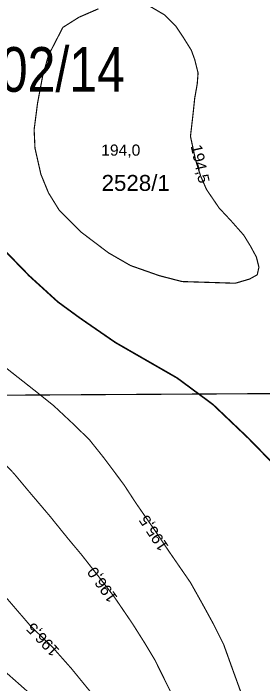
# Model space of a CAD drawing. Extents: x 7572697 to 7573818, y 5546684 to 5547005.
# Drawn here: x 7572824.9 to 7572844.5, y 5546909.4 to 5546962 of the extents above; entities that cross this region are included whole.
import ezdxf
from ezdxf.enums import TextEntityAlignment as Align

# ---------------------------------------------------------------- set-up
doc = ezdxf.new("R2010")
doc.units = 0
doc.header["$MEASUREMENT"] = 0
doc.linetypes.add('1', pattern=[2, 1, -1])
doc.styles.add('STYL_ARIAL', font='Arial', dxfattribs={"oblique": 0.1})

msp = doc.modelspace()

# ---------------------------------------------------------------- linework, layer by layer
at = {"color": 37, "linetype": '1', "const_width": 0.09}
for points in [[(7572831.5275, 5546962.348), (7572830.0061, 5546961.6866), (7572828.7494, 5546960.8928), (7572827.6249, 5546958.71), (7572827.1619, 5546957.0564), (7572826.765, 5546954.9397), (7572826.5004, 5546952.8892), (7572826.5665, 5546951.434), (7572827.0296, 5546949.3835), (7572827.6249, 5546947.9282), (7572828.4848, 5546946.5392), (7572830.1384, 5546944.8855), (7572832.3212, 5546943.2319), (7572834.041, 5546942.2397), (7572836.29, 5546941.446), (7572838.0759, 5546940.9829), (7572840.1926, 5546940.9168), (7572842.2431, 5546940.8506), (7572843.3676, 5546941.1814), (7572843.9629, 5546941.5121), (7572844.0952, 5546942.1074), (7572843.8967, 5546942.9012), (7572843.4337, 5546943.7611), (7572842.9046, 5546944.621), (7572841.9124, 5546945.7454), (7572840.9863, 5546946.7376), (7572839.9941, 5546948.1928), (7572839.5311, 5546949.2512), (7572839.1342, 5546950.5079), (7572838.7374, 5546952.36), (7572838.9358, 5546954.0798), (7572839.0681, 5546955.3366), (7572839.2665, 5546956.461), (7572839.3327, 5546957.3209), (7572839.0681, 5546958.3793), (7572838.8035, 5546959.1069), (7572838.1421, 5546960.1652), (7572837.6129, 5546960.959), (7572836.6868, 5546961.885), (7572835.5624, 5546962.5465)], [(7572823.7885, 5546934.6197), (7572826.5997, 5546932.4039), (7572828.0152, 5546931.2728), (7572829.5365, 5546929.8506), (7572830.8264, 5546928.5939), (7572831.9839, 5546927.1386), (7572833.5384, 5546925.0551), (7572834.4644, 5546923.6329), (7572835.8865, 5546921.5824), (7572837.1102, 5546919.7634), (7572838.7308, 5546917.4152), (7572839.6569, 5546915.7616), (7572840.5101, 5546914.2005), (7572841.337, 5546912.5469), (7572841.9653, 5546910.794), (7572842.7922, 5546908.512)], [(7572824.0663, 5546916.509), (7572826.2491, 5546913.969), (7572827.9027, 5546912.3815), (7572829.4241, 5546910.6617), (7572830.8793, 5546908.8758)]]:
    msp.add_lwpolyline(points, dxfattribs=at)
at = {"color": 37}
for points, const_width in [([(7572822.0158, 5546962.3613), (7572821.1559, 5546960.5092), (7572820.3621, 5546958.5248), (7572820.0314, 5546956.7389), (7572820.0314, 5546955.0852), (7572820.2298, 5546951.9499), (7572820.759, 5546949.8333), (7572821.3543, 5546948.1135), (7572822.4788, 5546945.6661), (7572824.0001, 5546943.6156), (7572826.1168, 5546941.4327), (7572828.3658, 5546939.3822), (7572830.0855, 5546938.1255), (7572832.8637, 5546936.2072), (7572835.0465, 5546934.9505), (7572837.6923, 5546933.4291), (7572840.4969, 5546931.3521), (7572843.275, 5546928.7063), (7572845.7886, 5546926.1266)], 0.125), ([(7572823.246, 5546927.6876), (7572824.8997, 5546925.9678), (7572826.216, 5546924.3936), (7572827.7043, 5546922.6407), (7572829.0933, 5546920.9209), (7572830.2509, 5546919.5319), (7572831.673, 5546917.7129), (7572832.7644, 5546916.2907), (7572834.213, 5546914.1608), (7572835.1721, 5546912.6395), (7572835.9659, 5546911.3166), (7572836.8588, 5546909.4975), (7572837.7187, 5546907.7778)], 0.09)]:
    msp.add_lwpolyline(points, dxfattribs=dict(at, const_width=const_width))
at = {"color": 2, "const_width": 0.09}
msp.add_lwpolyline([(7573082.8418, 5546859.3988), (7573069.4142, 5546867.7993), (7573055.2061, 5546876.6099), (7573048.7238, 5546879.388), (7573037.479, 5546880.5786), (7573023.7075, 5546881.3724), (7572999.3658, 5546883.1583), (7572982.1547, 5546884.5474), (7572980.5672, 5546884.7458), (7572967.1396, 5546886.9948), (7572936.3686, 5546889.5745), (7572913.4689, 5546892.0219), (7572888.3997, 5546894.337), (7572845.6563, 5546898.4777), (7572835.3904, 5546900.5944), (7572831.7524, 5546903.7694), (7572805.0957, 5546927.3437), (7572800.9284, 5546931.9409), (7572850.4717, 5546932.2385)], dxfattribs=at)

# ---------------------------------------------------------------- texts
at = {"linetype": 'ByBlock', "style": 'STYL_ARIAL', "oblique": 0.1, "width": 0.8}
msp.add_text('Otw. 1/02/14', height=3.5, dxfattribs=at).set_placement((7572811.4256, 5546955.849))
at = {"color": 0, "style": 'STYL_ARIAL'}
for s, height, p in [('194,0', 0.875, (7572831.7524, 5546951.718)), ('2528/1', 1.25, (7572831.7788, 5546949.3356))]:
    msp.add_text(s, height=height, dxfattribs=at).set_placement(p, align=Align.TOP_LEFT)
for s, rotation, p in [('194,5', 282.3808, (7572839.6019, 5546951.7939)), ('195,5', 123.3407, (7572836.3272, 5546919.7546)), ('196,0', 125.3625, (7572832.3542, 5546915.7261)), ('196,5', 133.2643, (7572827.9033, 5546911.5161))]:
    msp.add_text(s, height=0.875, rotation=rotation, dxfattribs=at).set_placement(p, align=Align.TOP_LEFT)

doc.saveas('drawing.dxf')
